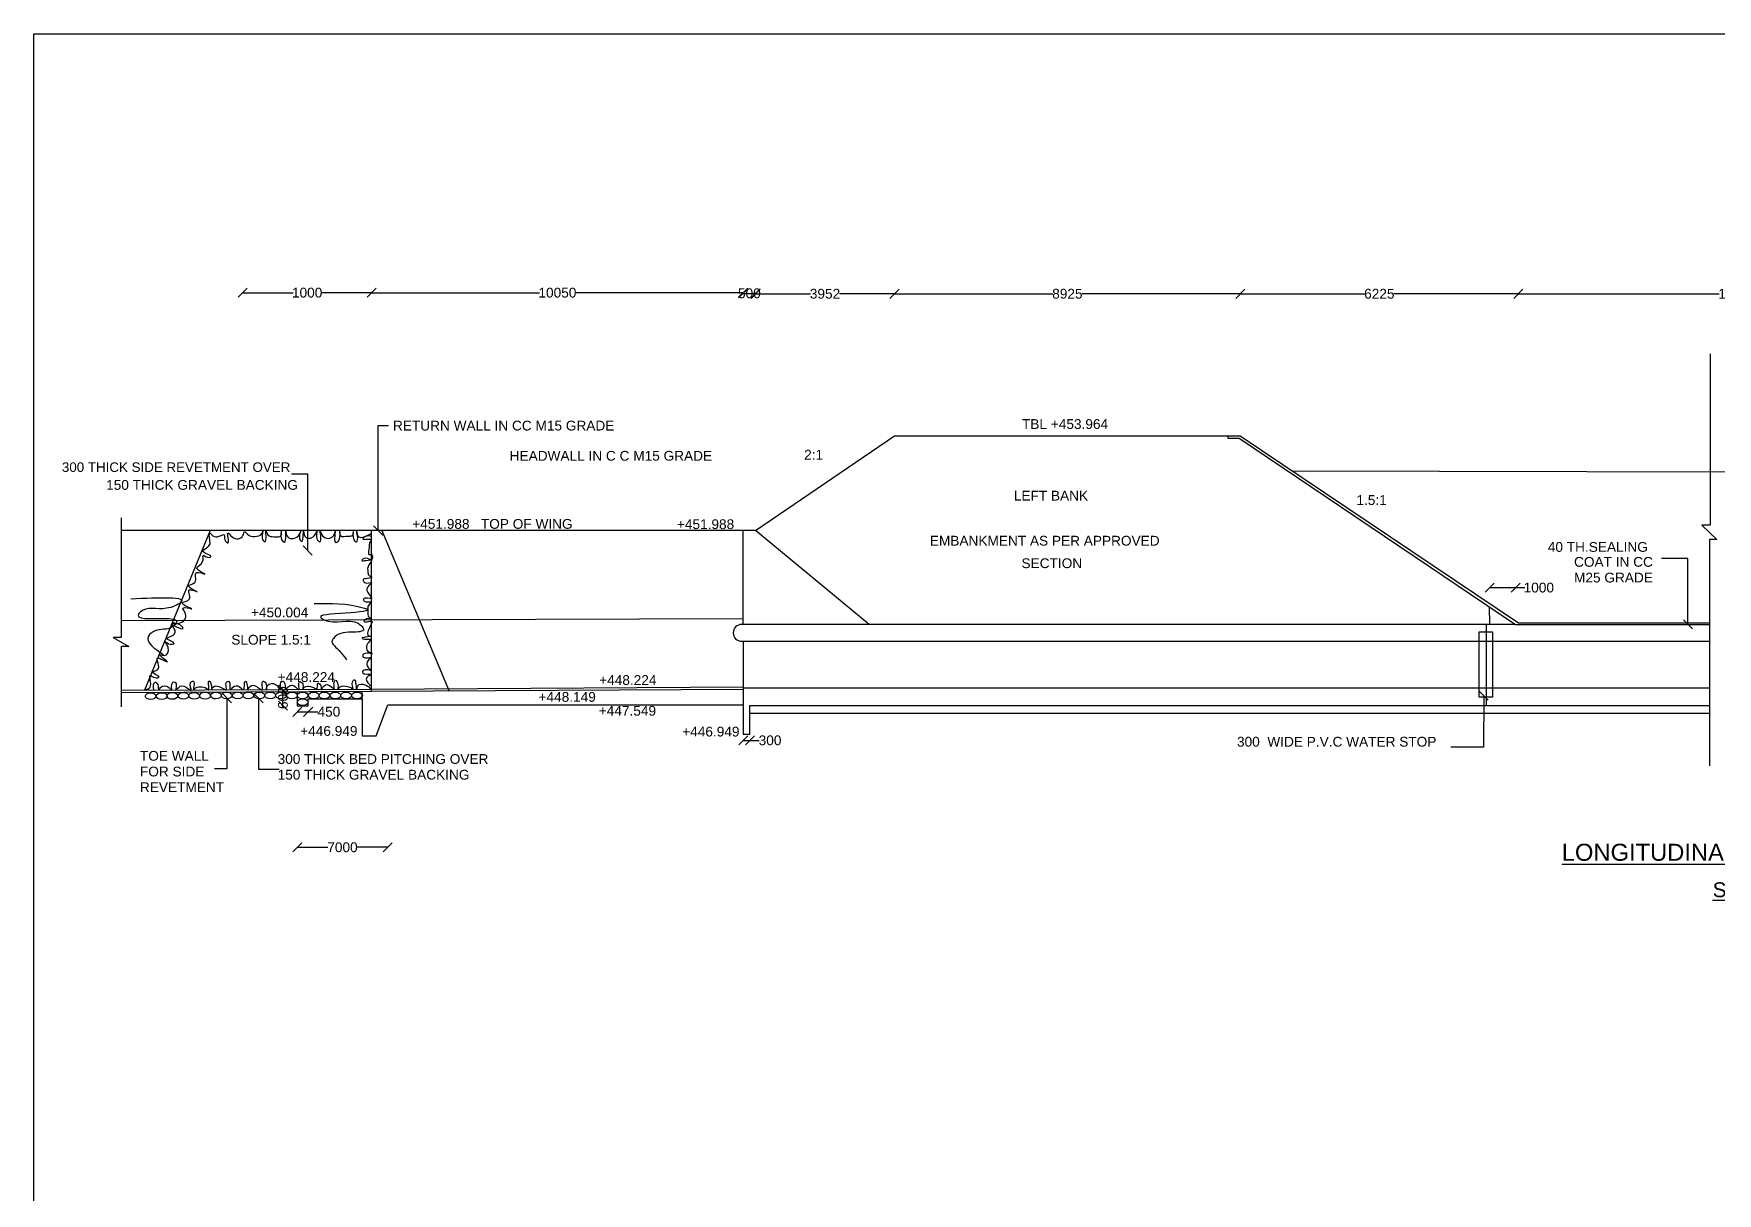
# Model space of a CAD drawing. Header units: millimetres. Extents: x 5124 to 2156454, y 2311 to 45652315.
# Drawn here: x 2051844 to 2091488, y 45625027 to 45652315 of the extents above; entities that cross this region are included whole.
import ezdxf

# ---------------------------------------------------------------- set-up
doc = ezdxf.new("R2010")
doc.units = ezdxf.units.MM
doc.header["$MEASUREMENT"] = 0
doc.layers.add('DRAWING', color=2, linetype='Continuous')
doc.layers.add('TEXT', color=7, linetype='Continuous')
doc.styles.get("Standard").update_dxf_attribs({"font": 'arial.ttf', "height": 230})
doc.dimstyles.get("Standard").update_dxf_attribs({"dimtxt": 230, "dimasz": 215, "dimexe": 0.18, "dimexo": 0.0625, "dimgap": 0.09, "dimtad": 0, "dimdec": 0, "dimzin": 0, "dimdsep": 46, "dimtxsty": 'Standard', "dimblk": 'OBLIQUE', "dimcen": 0.09, "dimse1": 1, "dimse2": 1, "dimadec": 0, "dimazin": 0, "dimtfac": 1, "dimtdec": 0, "dimtofl": 0, "dimtmove": 0, "dimatfit": 3, "dimldrblk": 'OBLIQUE', "dimfxl": 1, "dimtolj": 1, "dimtzin": 0, "dimarcsym": 0})

# ---------------------------------------------------------------- blocks, each defined once
blk = doc.blocks.new('_Oblique')
at = {"color": 0, "linetype": 'ByBlock', "lineweight": -2}
blk.add_line((-0.5, -0.5), (0.5, 0.5), dxfattribs=at)
blk = doc.blocks.new('*D54')
at = {"layer": 'Defpoints', "color": 0, "transparency": 16777216}
for p in [(2059801, 45646220), (2056765, 45640624), (2059801, 45640624)]:
    blk.add_point(p, dxfattribs=at)
at = {"layer": 'TEXT', "color": 0, "lineweight": -2, "transparency": 16777216}
for p, q in [((2056765, 45646220), (2057951, 45646220)), ((2059801, 45646220), (2058615, 45646220))]:
    blk.add_line(p, q, dxfattribs=at)
at = {"layer": 'TEXT', "color": 0, "lineweight": -2, "transparency": 16777216, "xscale": 215, "yscale": 215, "zscale": 215, "rotation": 180}
blk.add_blockref('_Oblique', (2056765, 45646220), dxfattribs=at)
at = {"layer": 'TEXT', "color": 0, "lineweight": -2, "transparency": 16777216, "xscale": 215, "yscale": 215, "zscale": 215}
blk.add_blockref('_Oblique', (2059801, 45646220), dxfattribs=at)
at = {"layer": 'TEXT', "color": 0, "transparency": 16777216, "insert": (2058283, 45646220), "char_height": 230, "attachment_point": 5}
blk.add_mtext('\\A1;1000', dxfattribs=at)
blk = doc.blocks.new('*D55')
at = {"layer": 'Defpoints', "color": 0, "transparency": 16777216}
for p in [(2068551, 45646220), (2059801, 45640624), (2068551, 45640624)]:
    blk.add_point(p, dxfattribs=at)
at = {"layer": 'TEXT', "color": 0, "lineweight": -2, "transparency": 16777216}
for p, q in [((2059801, 45646220), (2063754, 45646220)), ((2068551, 45646220), (2064597, 45646220))]:
    blk.add_line(p, q, dxfattribs=at)
at = {"layer": 'TEXT', "color": 0, "lineweight": -2, "transparency": 16777216, "xscale": 215, "yscale": 215, "zscale": 215, "rotation": 180}
blk.add_blockref('_Oblique', (2059801, 45646220), dxfattribs=at)
at = {"layer": 'TEXT', "color": 0, "lineweight": -2, "transparency": 16777216, "xscale": 215, "yscale": 215, "zscale": 215}
blk.add_blockref('_Oblique', (2068551, 45646220), dxfattribs=at)
at = {"layer": 'TEXT', "color": 0, "transparency": 16777216, "insert": (2064176, 45646220), "char_height": 230, "attachment_point": 5}
blk.add_mtext('\\A1;10050', dxfattribs=at)
blk = doc.blocks.new('*D56')
at = {"layer": 'Defpoints', "color": 0, "transparency": 16777216}
for p in [(2068842, 45646204), (2068551, 45640624), (2068842, 45640624)]:
    blk.add_point(p, dxfattribs=at)
at = {"layer": 'TEXT', "color": 0, "lineweight": -2, "transparency": 16777216}
blk.add_line((2068551, 45646204), (2068842, 45646204), dxfattribs=at)
at = {"layer": 'TEXT', "color": 0, "lineweight": -2, "transparency": 16777216, "xscale": 215, "yscale": 215, "zscale": 215, "rotation": 180}
blk.add_blockref('_Oblique', (2068551, 45646204), dxfattribs=at)
at = {"layer": 'TEXT', "color": 0, "lineweight": -2, "transparency": 16777216, "xscale": 215, "yscale": 215, "zscale": 215}
blk.add_blockref('_Oblique', (2068842, 45646204), dxfattribs=at)
at = {"layer": 'TEXT', "color": 0, "transparency": 16777216, "insert": (2068696, 45646204), "char_height": 230, "attachment_point": 5}
blk.add_mtext('\\A1;500', dxfattribs=at)
blk = doc.blocks.new('*D57')
at = {"layer": 'Defpoints', "color": 0, "transparency": 16777216}
for p in [(2072112, 45646194), (2072112, 45642852), (2068842, 45640624)]:
    blk.add_point(p, dxfattribs=at)
at = {"layer": 'TEXT', "color": 0, "lineweight": -2, "transparency": 16777216}
for p, q in [((2068842, 45646194), (2070135, 45646194)), ((2072112, 45646194), (2070819, 45646194))]:
    blk.add_line(p, q, dxfattribs=at)
at = {"layer": 'TEXT', "color": 0, "lineweight": -2, "transparency": 16777216, "xscale": 215, "yscale": 215, "zscale": 215, "rotation": 180}
blk.add_blockref('_Oblique', (2068842, 45646194), dxfattribs=at)
at = {"layer": 'TEXT', "color": 0, "lineweight": -2, "transparency": 16777216, "xscale": 215, "yscale": 215, "zscale": 215}
blk.add_blockref('_Oblique', (2072112, 45646194), dxfattribs=at)
at = {"layer": 'TEXT', "color": 0, "transparency": 16777216, "insert": (2070477, 45646194), "char_height": 230, "attachment_point": 5}
blk.add_mtext('\\A1;3952', dxfattribs=at)
blk = doc.blocks.new('*D58')
at = {"layer": 'Defpoints', "color": 0, "transparency": 16777216}
for p in [(2080256, 45646194), (2072112, 45642852), (2080256, 45642852)]:
    blk.add_point(p, dxfattribs=at)
at = {"layer": 'TEXT', "color": 0, "lineweight": -2, "transparency": 16777216}
for p, q in [((2072112, 45646194), (2075840, 45646194)), ((2080256, 45646194), (2076529, 45646194))]:
    blk.add_line(p, q, dxfattribs=at)
at = {"layer": 'TEXT', "color": 0, "lineweight": -2, "transparency": 16777216, "xscale": 215, "yscale": 215, "zscale": 215, "rotation": 180}
blk.add_blockref('_Oblique', (2072112, 45646194), dxfattribs=at)
at = {"layer": 'TEXT', "color": 0, "lineweight": -2, "transparency": 16777216, "xscale": 215, "yscale": 215, "zscale": 215}
blk.add_blockref('_Oblique', (2080256, 45646194), dxfattribs=at)
at = {"layer": 'TEXT', "color": 0, "transparency": 16777216, "insert": (2076184, 45646194), "char_height": 230, "attachment_point": 5}
blk.add_mtext('\\A1;8925', dxfattribs=at)
blk = doc.blocks.new('*D59')
at = {"layer": 'Defpoints', "color": 0, "transparency": 16777216}
for p in [(2086803, 45646194), (2080256, 45642852), (2086803, 45638448)]:
    blk.add_point(p, dxfattribs=at)
at = {"layer": 'TEXT', "color": 0, "lineweight": -2, "transparency": 16777216}
for p, q in [((2080256, 45646194), (2083184, 45646194)), ((2086803, 45646194), (2083874, 45646194))]:
    blk.add_line(p, q, dxfattribs=at)
at = {"layer": 'TEXT', "color": 0, "lineweight": -2, "transparency": 16777216, "xscale": 215, "yscale": 215, "zscale": 215, "rotation": 180}
blk.add_blockref('_Oblique', (2080256, 45646194), dxfattribs=at)
at = {"layer": 'TEXT', "color": 0, "lineweight": -2, "transparency": 16777216, "xscale": 215, "yscale": 215, "zscale": 215}
blk.add_blockref('_Oblique', (2086803, 45646194), dxfattribs=at)
at = {"layer": 'TEXT', "color": 0, "transparency": 16777216, "insert": (2083529, 45646194), "char_height": 230, "attachment_point": 5}
blk.add_mtext('\\A1;6225', dxfattribs=at)
blk = doc.blocks.new('*D60')
at = {"layer": 'Defpoints', "color": 0, "transparency": 16777216}
for p in [(2097108, 45646194), (2086803, 45638448), (2097108, 45638393)]:
    blk.add_point(p, dxfattribs=at)
at = {"layer": 'TEXT', "color": 0, "lineweight": -2, "transparency": 16777216}
for p, q in [((2086803, 45646194), (2091534, 45646194)), ((2097108, 45646194), (2092377, 45646194))]:
    blk.add_line(p, q, dxfattribs=at)
at = {"layer": 'TEXT', "color": 0, "lineweight": -2, "transparency": 16777216, "xscale": 215, "yscale": 215, "zscale": 215, "rotation": 180}
blk.add_blockref('_Oblique', (2086803, 45646194), dxfattribs=at)
at = {"layer": 'TEXT', "color": 0, "lineweight": -2, "transparency": 16777216, "xscale": 215, "yscale": 215, "zscale": 215}
blk.add_blockref('_Oblique', (2097108, 45646194), dxfattribs=at)
at = {"layer": 'TEXT', "color": 0, "transparency": 16777216, "insert": (2091955, 45646194), "char_height": 230, "attachment_point": 5}
blk.add_mtext('\\A1;12900', dxfattribs=at)
blk = doc.blocks.new('*D68')
at = {"layer": 'Defpoints', "color": 0, "transparency": 16777216}
for p in [(2057714, 45636880), (2058050, 45636880), (2058052, 45636500)]:
    blk.add_point(p, dxfattribs=at)
at = {"layer": 'TEXT', "color": 0, "lineweight": -2, "transparency": 16777216}
blk.add_line((2057714, 45636500), (2057714, 45636880), dxfattribs=at)
at = {"layer": 'TEXT', "color": 0, "lineweight": -2, "transparency": 16777216, "xscale": 215, "yscale": 215, "zscale": 215}
for p, rotation in [((2057714, 45636880), 90), ((2057714, 45636500), 270)]:
    blk.add_blockref('_Oblique', p, dxfattribs=dict(at, rotation=rotation))
at = {"layer": 'TEXT', "color": 0, "transparency": 16777216, "insert": (2057714, 45636690), "char_height": 230, "attachment_point": 5, "rotation": 90}
blk.add_mtext('\\A1;600', dxfattribs=at)
blk = doc.blocks.new('*D69')
at = {"layer": 'Defpoints', "color": 0, "transparency": 16777216}
for p in [(2058052, 45636500), (2058308, 45636500), (2058308, 45636358)]:
    blk.add_point(p, dxfattribs=at)
at = {"layer": 'TEXT', "color": 0, "lineweight": -2, "transparency": 16777216}
for p, q in [((2058052, 45636358), (2058308, 45636358)), ((2058308, 45636358), (2058537, 45636358))]:
    blk.add_line(p, q, dxfattribs=at)
at = {"layer": 'TEXT', "color": 0, "lineweight": -2, "transparency": 16777216, "xscale": 215, "yscale": 215, "zscale": 215, "rotation": 180}
blk.add_blockref('_Oblique', (2058052, 45636358), dxfattribs=at)
at = {"layer": 'TEXT', "color": 0, "lineweight": -2, "transparency": 16777216, "xscale": 215, "yscale": 215, "zscale": 215}
blk.add_blockref('_Oblique', (2058308, 45636358), dxfattribs=at)
at = {"layer": 'TEXT', "color": 0, "transparency": 16777216, "insert": (2058795, 45636358), "char_height": 230, "attachment_point": 5}
blk.add_mtext('\\A1;450', dxfattribs=at)
blk = doc.blocks.new('*D70')
at = {"layer": 'Defpoints', "color": 0, "transparency": 16777216}
for p in [(2086737, 45639280), (2086125, 45638826), (2086737, 45638415)]:
    blk.add_point(p, dxfattribs=at)
at = {"layer": 'TEXT', "color": 0, "lineweight": -2, "transparency": 16777216}
for p, q in [((2086125, 45639280), (2086737, 45639280)), ((2086737, 45639280), (2086952, 45639280))]:
    blk.add_line(p, q, dxfattribs=at)
at = {"layer": 'TEXT', "color": 0, "lineweight": -2, "transparency": 16777216, "xscale": 215, "yscale": 215, "zscale": 215, "rotation": 180}
blk.add_blockref('_Oblique', (2086125, 45639280), dxfattribs=at)
at = {"layer": 'TEXT', "color": 0, "lineweight": -2, "transparency": 16777216, "xscale": 215, "yscale": 215, "zscale": 215}
blk.add_blockref('_Oblique', (2086737, 45639280), dxfattribs=at)
at = {"layer": 'TEXT', "color": 0, "transparency": 16777216, "insert": (2087284, 45639280), "char_height": 230, "attachment_point": 5}
blk.add_mtext('\\A1;1000', dxfattribs=at)
blk = doc.blocks.new('*D128')
at = {"layer": 'Defpoints', "color": 0, "transparency": 16777216}
for p in [(2058050, 45636500), (2060180, 45636518), (2060180, 45633169)]:
    blk.add_point(p, dxfattribs=at)
at = {"layer": 'TEXT', "color": 0, "lineweight": -2, "transparency": 16777216}
for p, q in [((2058050, 45633169), (2058773, 45633169)), ((2060180, 45633169), (2059457, 45633169))]:
    blk.add_line(p, q, dxfattribs=at)
at = {"layer": 'TEXT', "color": 0, "lineweight": -2, "transparency": 16777216, "xscale": 215, "yscale": 215, "zscale": 215, "rotation": 180}
blk.add_blockref('_Oblique', (2058050, 45633169), dxfattribs=at)
at = {"layer": 'TEXT', "color": 0, "lineweight": -2, "transparency": 16777216, "xscale": 215, "yscale": 215, "zscale": 215}
blk.add_blockref('_Oblique', (2060180, 45633169), dxfattribs=at)
at = {"layer": 'TEXT', "color": 0, "transparency": 16777216, "insert": (2059115, 45633169), "char_height": 230, "attachment_point": 5}
blk.add_mtext('\\A1;7000', dxfattribs=at)
blk = doc.blocks.new('*D145')
at = {"layer": 'Defpoints', "color": 0, "transparency": 16777216}
for p in [(2068552, 45635827), (2068709, 45635827), (2068709, 45635685)]:
    blk.add_point(p, dxfattribs=at)
at = {"layer": 'TEXT', "color": 0, "lineweight": -2, "transparency": 16777216}
for p, q in [((2068552, 45635685), (2068709, 45635685)), ((2068709, 45635685), (2068929, 45635685))]:
    blk.add_line(p, q, dxfattribs=at)
at = {"layer": 'TEXT', "color": 0, "lineweight": -2, "transparency": 16777216, "xscale": 215, "yscale": 215, "zscale": 215, "rotation": 180}
blk.add_blockref('_Oblique', (2068552, 45635685), dxfattribs=at)
at = {"layer": 'TEXT', "color": 0, "lineweight": -2, "transparency": 16777216, "xscale": 215, "yscale": 215, "zscale": 215}
blk.add_blockref('_Oblique', (2068709, 45635685), dxfattribs=at)
at = {"layer": 'TEXT', "color": 0, "transparency": 16777216, "insert": (2069183, 45635685), "char_height": 230, "attachment_point": 5}
blk.add_mtext('\\A1;300', dxfattribs=at)

msp = doc.modelspace()

# ---------------------------------------------------------------- linework, layer by layer
at = {"layer": 'DRAWING', "color": 0}
msp.add_lwpolyline([(2051844.1, 45652314.9), (2156276.1, 45652314.9), (2156276.1, 45588481), (2051844.1, 45588481)], close=True, dxfattribs=at)
for points in [[(2091320.2, 45644778.3), (2091320.2, 45640749.3), (2091120.5, 45640749.3), (2091477.8, 45640409.5), (2091305.8, 45640409.5), (2091305.8, 45635088)], [(2068841.6, 45640624), (2072112.5, 45642851.8), (2080256, 45642851.8), (2086802.6, 45638447.8), (2091305.8, 45638447.8)], [(2079965.2, 45642851.8), (2079965.2, 45642793), (2080231.4, 45642793), (2086736.5, 45638414.6), (2091305.8, 45638414.6)], [(2053901.8, 45640919.6), (2053901.8, 45638105.7), (2053716.8, 45638105.7), (2054085, 45637892.1), (2053901.8, 45637892.1), (2053901.8, 45636477.3)], [(2068841.6, 45640624), (2053901.8, 45640624)], [(2056000.3, 45640624), (2054450.9, 45636867.9)], [(2059800.7, 45636836.8), (2059800.7, 45640624)], [(2060045.3, 45640624), (2061624.2, 45636845.9)], [(2068550.9, 45638414.6), (2068550.9, 45640624)], [(2071519.9, 45638414.6), (2068841.6, 45640624)], [(2053901.8, 45638504.4), (2068550.9, 45638555.7)], [(2068550.9, 45638018.2), (2068550.9, 45635827.5), (2068709.3, 45635827.5), (2068709.3, 45636504.4), (2091305.8, 45636504.4)], [(2053901.8, 45636866), (2059795.1, 45636886.6), (2068550.9, 45636946.9)], [(2068550.9, 45636880.2), (2059789.8, 45636836.8), (2053901.8, 45636802.5)], [(2058051.6, 45636826.7), (2058051.6, 45636500.1), (2058307.7, 45636500.1), (2058307.7, 45636664.8), (2059580.1, 45636664.8), (2059579.1, 45636835.6)], [(2068550.9, 45636922.9), (2091305.8, 45636922.9)], [(2059580.1, 45636664.8), (2059580.1, 45635792.6), (2059906.2, 45635792.6), (2060180.3, 45636518), (2068550.9, 45636518)], [(2068709.3, 45636322.9), (2091305.8, 45636322.9)]]:
    msp.add_lwpolyline(points, dxfattribs=at)
for points in [[(2081480.3, 45642028.1), (2102291, 45641977.8), (2103511.4, 45642800.9), (2108419.8, 45642800.9), (2111692.5, 45640570.6), (2109619.3, 45638371), (2111996.8, 45638371, -1), (2111996.8, 45637972.7), (2091682.6, 45638017.4)], [(2086736.5, 45638414.6), (2068513.4, 45638414.6, 1), (2068513.4, 45638018.2), (2091305.8, 45638018.2)]]:
    msp.add_lwpolyline(points, format="xyb", dxfattribs=at)
for centre, major_axis in [((2054600.5, 45636725.5), (-127.8, -1.2)), ((2054856.2, 45636727.9), (-127.8, -1.2)), ((2055111.8, 45636730.2), (-127.8, -1.2)), ((2055367.4, 45636732.5), (-127.8, -1.2)), ((2055623, 45636734.9), (-127.8, -1.2)), ((2055878.7, 45636737.2), (-127.8, -1.2)), ((2056134.3, 45636739.6), (-127.8, -1.2)), ((2056389.9, 45636741.9), (-127.8, -1.2)), ((2056645.5, 45636743.1), (-127.8, 0)), ((2056901.2, 45636743.1), (-127.8, 0)), ((2057156.8, 45636743.1), (-127.8, 0)), ((2057412.5, 45636743.1), (-127.8, 0)), ((2057668.1, 45636743.1), (-127.8, 0)), ((2057923.7, 45636743.1), (-127.8, 0)), ((2058179.4, 45636743.1), (-127.8, 0)), ((2058435, 45636743.1), (-127.8, 0)), ((2058690.6, 45636743.1), (-127.8, 0)), ((2058946.3, 45636743.1), (-127.8, 0)), ((2059201.9, 45636743.1), (-127.8, 0)), ((2059457.6, 45636743.1), (-127.8, 0)), ((2058179.4, 45636584.7), (-127.8, 0))]:
    msp.add_ellipse(centre, major_axis=major_axis, ratio=0.6194366, dxfattribs=at)
for points in [[(2054465.8, 45636885.5), (2054585.4, 45636938.4), (2054592, 45637209.9), (2054707, 45637161.7), (2054797.2, 45637175.4), (2054628, 45637297.2), (2054762, 45637345.9), (2054762.4, 45637622.9), (2054848.8, 45637597.7), (2054997.5, 45637530.3), (2054797.7, 45637708.6), (2054917.6, 45637684.3), (2055007, 45637868.5), (2054926.9, 45638021.8), (2055016.8, 45637960), (2055154.6, 45637965.7), (2054970.8, 45638083.2), (2055131.6, 45638160.6), (2055156, 45638313.4), (2055088, 45638412.4), (2055204.9, 45638357.7), (2055362.5, 45638318), (2055254, 45638418.8), (2055119.4, 45638440.2), (2055295.2, 45638450.9), (2055402.2, 45638706), (2055362.5, 45638797.7), (2055406.8, 45638809.1), (2055570.5, 45638778.5), (2055344.1, 45638914.5), (2055512.3, 45639015.3), (2055510.9, 45639230), (2055694.5, 45639181.1), (2055498.7, 45639315.5), (2055637.8, 45639401.1), (2055676.1, 45639633.3), (2055873.5, 45639599.7), (2055688.4, 45639730.5), (2055823, 45639891), (2055838.3, 45640036.1), (2055976, 45639988.7), (2056014.1, 45640002.5), (2055838.3, 45640120.1), (2055986.8, 45640284.4), (2055988.3, 45640406.6), (2055992.9, 45640562.4), (2056100, 45640479.9), (2056330.9, 45640521.1), (2056347.7, 45640400.5), (2056419.6, 45640333.3), (2056415.1, 45640570), (2056515.9, 45640478.4), (2056769.9, 45640502.8), (2056811.8, 45640598), (2056880.7, 45640533.9), (2057045.9, 45640483.4), (2057226.3, 45640561.3), (2057241.6, 45640604.1), (2057235.5, 45640411.6), (2057287.4, 45640359.7), (2057310.4, 45640624), (2057359.4, 45640518.6), (2057498.5, 45640478.8), (2057669.8, 45640510.9), (2057680.5, 45640605.6), (2057679, 45640414.1), (2057743.2, 45640351.5), (2057778.5, 45640624), (2057798.3, 45640514.9), (2058077.1, 45640501.6), (2058139.8, 45640624), (2058100, 45640480.3), (2058156.7, 45640364.2), (2058196.5, 45640624), (2058230.1, 45640491), (2058451.8, 45640501.6), (2058517.5, 45640608.6), (2058519.1, 45640405.4), (2058583.4, 45640361.1), (2058583.4, 45640624), (2058647.6, 45640501.6), (2058908.1, 45640509.3), (2058955.5, 45640624), (2058964.6, 45640344.3), (2059007.4, 45640358), (2059045.7, 45640624), (2059068.6, 45640507.8), (2059253.7, 45640494), (2059359.2, 45640517), (2059376, 45640599.4), (2059385.2, 45640400.8), (2059446.4, 45640359.6), (2059446.4, 45640605.5), (2059465.4, 45640503), (2059650.4, 45640486.2), (2059800.7, 45640558)], [(2059800.7, 45640486.6), (2059659.5, 45640479.8), (2059593.9, 45640427), (2059800.7, 45640404.4), (2059769.7, 45640367.3), (2059739.2, 45640180.2), (2059739.2, 45640056.1), (2059800.7, 45640056.1), (2059800.7, 45639939.2), (2059658.2, 45639971.6), (2059568.2, 45639921.2), (2059800.7, 45639921.2), (2059737.4, 45639816.9), (2059714, 45639636), (2059750, 45639553.3), (2059800.7, 45639531.7), (2059694.2, 45639492.1), (2059602.3, 45639461.5), (2059633, 45639400.4), (2059800.7, 45639400.4), (2059710.4, 45639297.9), (2059741, 45639117.3), (2059800.7, 45639027.3), (2059609.5, 45639014.7), (2059622.1, 45638964.4), (2059800.7, 45638942.8), (2059724.8, 45638858.3), (2059713.9, 45638757.1), (2059753.6, 45638575), (2059800.7, 45638551.7), (2059633, 45638524.5), (2059620.4, 45638490.5), (2059800.7, 45638490.5), (2059748.2, 45638335), (2059750, 45638135.3), (2059800.7, 45638135.3), (2059652.8, 45638113.7), (2059577.2, 45638086.8), (2059634.7, 45638067), (2059800.7, 45638067), (2059733.7, 45637999.5), (2059732, 45637769.3), (2059822, 45637727.9), (2059596.9, 45637699.1), (2059604.1, 45637643.4), (2059778.8, 45637630.8), (2059721.1, 45637567.9), (2059719.4, 45637397.8), (2059800.7, 45637325.9), (2059598.7, 45637327.7), (2059586, 45637279.1), (2059800.7, 45637239.6), (2059690.5, 45637167.6), (2059748.1, 45636998.5), (2059800.7, 45636953.6)], [(2054669.8, 45636868.7), (2054702.1, 45637056.1), (2054764.2, 45636999.8), (2054785.8, 45636869.1), (2054829.7, 45636927.8), (2055027.8, 45636927), (2055086.7, 45636870.2), (2055122.3, 45637052), (2055172.4, 45637054.6), (2055198.9, 45636870.5), (2055259.3, 45636932.8), (2055421, 45636943.6), (2055554.5, 45636861.6), (2055539.5, 45637046.3), (2055601.1, 45637075.3), (2055611, 45636872), (2055658.3, 45636918.4), (2055812.4, 45636942.4), (2055927.6, 45636901), (2055957.5, 45636873.2), (2055970.9, 45637084.2), (2056017.3, 45637027), (2056038.9, 45636873.5), (2056069.6, 45636940.1), (2056204.7, 45636950.8), (2056274.3, 45636922.7), (2056377.1, 45636874.7), (2056388.3, 45637059.3), (2056431.4, 45637076.7), (2056475.3, 45636875), (2056535, 45636934.2), (2056689.2, 45636947.5), (2056784.5, 45636876.1), (2056824.3, 45637077.5), (2056874, 45636976.5), (2056879, 45636885.4), (2056938.7, 45636952.5), (2057078.3, 45636960.7), (2057230, 45636877.6), (2057237.5, 45637077.4), (2057309.6, 45637029.4), (2057319.5, 45636869.6), (2057352.7, 45636975.5), (2057538.3, 45637002.9), (2057626.3, 45636905.2), (2057649.6, 45636879.1), (2057680.3, 45637067.5), (2057715.1, 45637075), (2057763.2, 45636911), (2057763.3, 45636879.5), (2057837, 45636948.7), (2058019.2, 45636936.8), (2058086.5, 45636880.6), (2058103.2, 45637065), (2058179.7, 45637016.2), (2058180.1, 45636880.9), (2058220.2, 45636935.7), (2058361.1, 45636952.2), (2058461.5, 45636916.4), (2058511.2, 45636882.1), (2058532.1, 45637033.1), (2058615.8, 45636928.9), (2058616, 45636882.5), (2058675.7, 45636963.9), (2058835.9, 45636961.9), (2058917.5, 45636901), (2058914.4, 45637020.7), (2058944.4, 45637099.1), (2059008.5, 45636998), (2059008.9, 45636883.8), (2059040.7, 45636931.9), (2059235.9, 45636949.4), (2059331.1, 45636913.3), (2059360.9, 45636885.1), (2059350.7, 45637059.8), (2059394, 45637111.4), (2059430.2, 45636997.9), (2059450.9, 45636885.4), (2059474, 45636965.9), (2059641.3, 45636995.8), (2059758, 45636917.4), (2059781.8, 45636886.5)]]:
    msp.add_spline(points, degree=3, dxfattribs=at)
at = {"layer": 'TEXT'}
for points in [[(2086130.4, 45638414.6), (2086125, 45638826.2)], [(2086044.8, 45638414.6), (2086044.8, 45636504.4)]]:
    msp.add_lwpolyline(points, dxfattribs=at)
msp.add_lwpolyline([(2085880.1, 45638242.1), (2086196.4, 45638242.1), (2086196.4, 45636698.6), (2085880.1, 45636698.6)], close=True, dxfattribs=at)
at = {"layer": 'TEXT', "color": 0}
for points in [[(2054129.8, 45639016.4), (2055300.9, 45638924.1), (2054971.1, 45638792.4), (2054356.6, 45638708), (2054319.7, 45638668.5), (2054921, 45638552.5), (2055211.2, 45638476.1), (2055100.4, 45638352.2), (2054704.7, 45638265.3), (2054546.5, 45638136.1), (2054897.4, 45637702.4)], [(2058452.3, 45638903.5), (2059630.3, 45638798.9), (2059686.4, 45638780.2), (2059196.4, 45638679.3), (2058613, 45638563.4), (2058773.8, 45638492.4), (2059563, 45638380.3), (2059611.6, 45638305.6), (2059334.8, 45638230.8), (2058901, 45638081.4), (2058867.4, 45638014.1), (2058961.1, 45637874.1), (2059144.3, 45637668.5), (2059207.9, 45637582.6)]]:
    msp.add_spline(points, degree=3, dxfattribs=at)

# ---------------------------------------------------------------- texts
for s, height, p in [('RETURN WALL IN CC M15 GRADE ', 230, (2060304.4, 45642977)), ('TBL +453.964', 230, (2075115.4, 45643014.2)), ('HEADWALL IN C C M15 GRADE ', 230, (2063052.2, 45642266.5)), ('2:1', 230, (2069985.7, 45642292.1)), ('300 THICK SIDE REVETMENT OVER ', 225, (2052508.6, 45642001.5)), ('150 THICK GRAVEL BACKING ', 230, (2053550.4, 45641581.7)), ('LEFT BANK ', 230, (2074922.6, 45641328.3)), ('1.5:1', 230, (2082989.8, 45641226.1)), ('+451.988   TOP OF WING ', 230, (2060758.1, 45640664.2)), ('+451.988', 230, (2066990.2, 45640657.4)), ('EMBANKMENT AS PER APPROVED ', 230, (2072946.1, 45640268.6)), ('40 TH.SEALING ', 230, (2087495.6, 45640122.3)), ('SECTION ', 230, (2075103.3, 45639738.7)), ('COAT IN CC', 230, (2088114, 45639770.5)), ('M25 GRADE', 230, (2088114, 45639401)), ('+450.004', 230, (2056960.7, 45638580.2)), ('SLOPE 1.5:1', 230, (2056497.6, 45637938.3)), ('+448.224', 230, (2057589.8, 45637059.7)), ('+448.224', 230, (2065159.8, 45636990.1)), ('+448.149', 230, (2063731.6, 45636593.1)), ('+447.549', 230, (2065150.1, 45636266.5)), ('+446.949', 230, (2058119.6, 45635791.3)), ('+446.949', 230, (2067114.5, 45635776.5)), ('300  WIDE P.V.C WATER STOP ', 230, (2080178, 45635538.4)), ('TOE WALL ', 230, (2054346.1, 45635206.2)), ('300 THICK BED PITCHING OVER ', 230, (2057588.2, 45635131.5)), ('FOR SIDE ', 230, (2054346.1, 45634836.7)), ('150 THICK GRAVEL BACKING ', 230, (2057588.2, 45634762.1)), ('REVETMENT ', 230, (2054346.1, 45634467.2)), ('%%ULONGITUDINAL SECTION  (BOX)', 400, (2087824.1, 45632851.7)), ('%%USECTION A-B ', 350, (2091377.7, 45631994.9))]:
    msp.add_text(s, height=height, dxfattribs=at).set_placement(p)

# ---------------------------------------------------------------- dimensions: what is measured, and where the dimension line sits
for base, p1, p2, text, picture, middle in [((2059800.7, 45646219.9), (2056765.2, 45640624), (2059800.7, 45640624), '1000', '*D54', (2058283, 45646219.9)), ((2068550.9, 45646219.9), (2059800.7, 45640624), (2068550.9, 45640624), '10050', '*D55', (2064175.8, 45646219.9)), ((2072112.5, 45646194.1), (2068841.6, 45640624), (2072112.5, 45642851.8), '3952', '*D57', (2070477, 45646194.1)), ((2080256, 45646194.1), (2072112.5, 45642851.8), (2080256, 45642851.8), '8925', '*D58', (2076184.2, 45646194.1)), ((2086802.6, 45646194.1), (2080256, 45642851.8), (2086802.6, 45638447.8), '6225', '*D59', (2083529.3, 45646194.1)), ((2097108, 45646194.1), (2086802.6, 45638447.8), (2097108, 45638393), '12900', '*D60', (2091955.3, 45646194.1)), ((2086736.5, 45639279.8), (2086125, 45638826.2), (2086736.5, 45638414.6), '1000', '*D70', (2087283.8, 45639279.8)), ((2060180.3, 45633169.1), (2058050.2, 45636500.1), (2060180.3, 45636518), '7000', '*D128', (2059115.3, 45633169.1))]:
    dim = msp.add_linear_dim(base=base, p1=p1, p2=p2, text=text, dimstyle='Standard', dxfattribs=at)
    dim.commit()
    dim.dimension.update_dxf_attribs({"geometry": picture, "text_midpoint": middle})
for base, p1, p2, text, picture, middle in [((2068841.6, 45646203.9), (2068550.9, 45640624), (2068841.6, 45640624), '500', '*D56', (2068696.3, 45646203.9)), ((2058307.7, 45636357.8), (2058051.6, 45636500.1), (2058307.7, 45636500.1), '450', '*D69', (2058795.3, 45636357.8)), ((2068709.3, 45635685.1), (2068552.3, 45635827.5), (2068709.3, 45635827.5), '300', '*D145', (2069182.7, 45635685.1))]:
    dim = msp.add_linear_dim(base=base, p1=p1, p2=p2, text=text, dimstyle='Standard', dxfattribs=at)
    dim.commit()
    dim.dimension.update_dxf_attribs({"geometry": picture, "text_midpoint": middle, "dimtype": 160})
dim = msp.add_linear_dim(base=(2057713.7, 45636880.5), p1=(2058051.6, 45636500.1), p2=(2058050.2, 45636880.5), angle=90, text='600', dimstyle='Standard', dxfattribs=at)
dim.commit()
dim.dimension.update_dxf_attribs({"geometry": '*D68', "text_midpoint": (2057713.7, 45636690.3), "dimtype": 160})

# ---------------------------------------------------------------- leaders
for points in [[(2059956.7, 45640624), (2059956.7, 45643092.9), (2060197.9, 45643092.9)], [(2058297.1, 45640152.6), (2058297.1, 45641948), (2057913.4, 45641948)], [(2090795.5, 45638414.6), (2090795.5, 45639965.6), (2090171.5, 45639965.6)], [(2056394.2, 45636677.3), (2056394.2, 45635014.3), (2056103.9, 45635014.3)], [(2057138.8, 45636677.4), (2057138.8, 45635005.9), (2057625.5, 45635005.9)], [(2085987.7, 45636735.8), (2085984.4, 45635527.1), (2085214.3, 45635527.1)]]:
    msp.add_leader(points, dimstyle='Standard', override={"dimgap": 0.09, "dimtad": 0}, dxfattribs=at)

doc.saveas('drawing.dxf')
